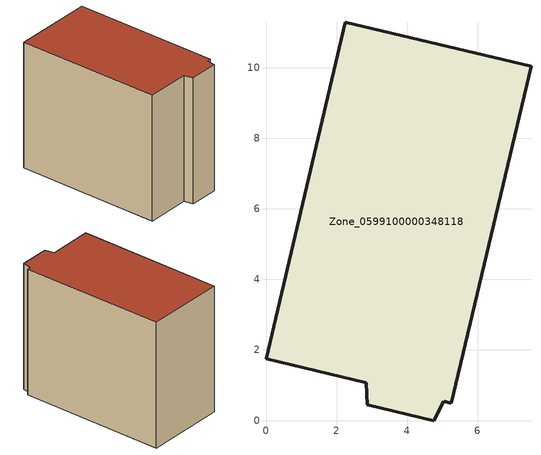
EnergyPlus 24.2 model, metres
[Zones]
Zone_0599100000348118
 floor ground (C_G): 7.51,10.04 5.26,0.5 5.04,0.55 4.76,0 2.87,0.45 2.85,1.07 0,1.75 2.25,11.28 z0
 wall outside (C_F): 2.85,1.07 2.87,0.45 4.76,0 5.04,0.55 5.26,0.5 7.51,10.04 2.25,11.28 0,1.75 2.85,1.07 z0:8.64
 roof outside (C_R): 7.51,10.04 2.25,11.28 0,1.75 2.85,1.07 2.87,0.45 4.76,0 5.04,0.55 5.26,0.5 z8.64
[BUILDING]
Pand.0599100000348118: North Axis=0; Terrain=City; Loads Convergence Tolerance Value=0.04; Temperature Convergence Tolerance Value=0.4; Solar Distribution=FullExterior; Maximum Number of Warmup Days=25; Minimum Number of Warmup Days=1
[Site:Location]
Rotterdam.The.Hague.AP_ZH_NLD Design_Conditions: Latitude=51.96; Longitude=4.45; Time Zone=1; Elevation=-4.5
[SITE:GROUNDTEMPERATURE:BUILDINGSURFACE]
18, 18, 18, 18, 18, 18, 18, 18, 18, 18, 18, 18
[MATERIAL] Thermal Absorptance=0.9; Solar Absorptance=0.7; Visible Absorptance=0.7
Name | Roughness | Thickness | Conductivity | Density | Specific Heat
G.TI.1992-2005 | MediumSmooth | 0.15 | 0.06 | 540 | 1210
F.TI.1992-2005 | Rough | 0.3 | 0.12 | 1920 | 840
R.TI.1992-2005 | MediumRough | 0.2 | 0.08 | 1500 | 1000
[CONSTRUCTION]
C_G: G.TI.1992-2005
C_F: F.TI.1992-2005
C_R: R.TI.1992-2005
[ZONE]
Zone_0599100000348118: Type=1; Multiplier=1; Ceiling Height=Autocalculate; Volume=Autocalculate; Floor Area=autocalculate; Part of Total Floor Area=Yes
[ZONEINFILTRATION:DESIGNFLOWRATE]
Infil_Zone_0599100000348118: Zone or ZoneList or Space or SpaceList=Zone_0599100000348118; Schedule=AlwaysOn; Design Flow Rate Calculation Method=Flow/Area; Flow Rate per Floor Area=0.0015; Constant Term Coefficient=1; Temperature Term Coefficient=0; Velocity Term Coefficient=0; Velocity Squared Term Coefficient=0
[HVACTEMPLATE:ZONE:IDEALLOADSAIRSYSTEM]
Zone_0599100000348118: Maximum Heating Supply Air Temperature=50; Minimum Cooling Supply Air Temperature=13; Maximum Heating Supply Air Humidity Ratio=0.0156; Minimum Cooling Supply Air Humidity Ratio=0.0077; Heating Limit=NoLimit; Cooling Limit=NoLimit; Dehumidification Control Type=ConstantSensibleHeatRatio; Cooling Sensible Heat Ratio=0.7; Dehumidification Setpoint=60; Humidification Control Type=None; Humidification Setpoint=30; Outdoor Air Method=None; Outdoor Air Flow Rate per Person=0.00944; Outdoor Air Flow Rate per Zone Floor Area=0; Outdoor Air Flow Rate per Zone=0; Demand Controlled Ventilation Type=None; Outdoor Air Economizer Type=NoEconomizer; Heat Recovery Type=None; Sensible Heat Recovery Effectiveness=0.7; Latent Heat Recovery Effectiveness=0.65
[ZONECONTROL:THERMOSTAT]
ThermostatControl_Zone_0599100000348118: Zone or ZoneList=Zone_0599100000348118; Control Type Schedule=DualSetpointControlType; Control 1=Thermostat_Zone_0599100000348118; Temperature Difference Between Cutout And Setpoint=0
[THERMOSTATSETPOINT:DUALSETPOINT]
Thermostat_Zone_0599100000348118: Heating Setpoint Temperature Schedule=HeatingSetpoint_Zone_0599100000348118; Cooling Setpoint Temperature Schedule=CoolingSetpoint_Zone_0599100000348118
[SCHEDULE:COMPACT]
HeatingSetpoint_Zone_0599100000348118: Through: 12/31, For: AllDays, Until: 24:00, 21
CoolingSetpoint_Zone_0599100000348118: Through: 12/31, For: AllDays, Until: 24:00, 24
DualSetpointControlType: Through: 12/31, For: AllDays, Until: 24:00, 4
AlwaysOn: Through: 12/31, For: AllDays, Until: 24:00, 1
